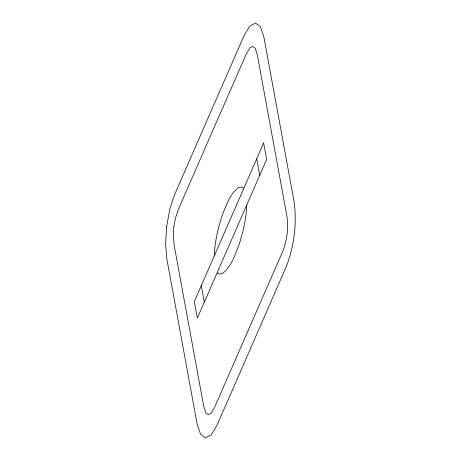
<?xml version="1.0" encoding="UTF-8"?>
<svg xmlns="http://www.w3.org/2000/svg" width="461" height="461" viewBox="0 0 461 461"><rect width="100%" height="100%" fill="white"/><g stroke="black" fill="none" stroke-linecap="round" stroke-linejoin="round"><path stroke-width="0.69" d="M214.284 255.907C214.67 242.267 217.915 228.881 222.046 215.932C226.046 205.86 229.584 194.542 238.406 187.575L241.846 186.976L243.69 188.612M246.716 205.093C246.33 218.733 243.085 232.119 238.954 245.068C234.954 255.14 231.416 266.458 222.594 273.425L219.154 274.024L217.31 272.388M256.708 158.815L259.733 175.295M201.267 285.705L204.292 302.185M166.646 226.524L165.603 244.094L166.865 259.122L197.124 423.936L200.495 434.135L205.462 437.95L211.271 434.804L217.033 425.175L286.327 266.562C294.13 246.059 296.988 223.654 294.135 201.878L263.876 37.064L260.505 26.865L255.538 23.05L249.729 26.196L243.967 35.825L174.673 194.438L169.827 209.087L166.646 226.524M173.82 226.968L173.313 235.583L174.091 244.883L203.756 406.446L205.842 412.762L208.274 414.635L211.121 413.091L214.688 407.132L282.622 251.643C287.07 240.406 288.649 228.097 286.909 216.117L257.244 54.554L255.158 48.238L252.726 46.365L249.879 47.909L246.312 53.868L178.378 209.357L175.382 218.422L173.82 226.968M263.634 142.956L194.34 301.563L197.366 318.044L266.66 159.437L263.634 142.956"/></g></svg>
